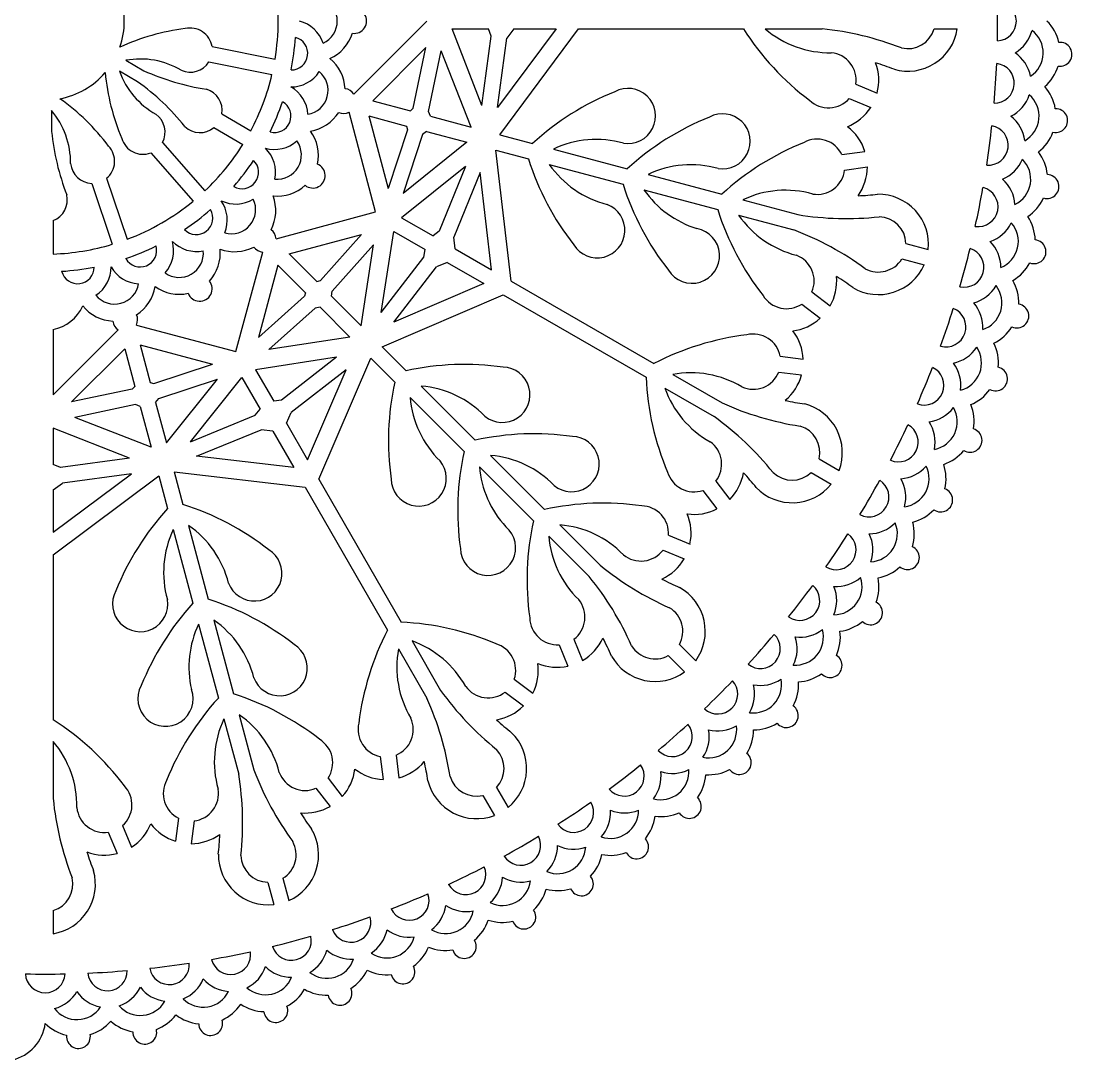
# Model space of a CAD drawing. Extents: x 39 to 332, y 42 to 187.
# Drawn here: x 258.4 to 331.8, y 42.2 to 114.7 of the extents above; entities that cross this region are included whole.
import ezdxf

# ---------------------------------------------------------------- set-up
doc = ezdxf.new("R2010")
doc.units = 0
doc.layers.get('0').update_dxf_attribs({"linetype": 'CONTINUOUS'})

msp = doc.modelspace()

# ---------------------------------------------------------------- linework, layer by layer
for p, q in [((281.65, 109.602), (286.73, 114.698)), ((288.511, 114.147), (291.047, 114.147)), ((290.59, 108.811), (288.511, 114.147)), ((291.243, 113.643), (291.047, 114.147)), ((295.766, 114.147), (291.683, 108.664)), ((291.839, 106.763), (297.337, 114.147)), ((292.821, 114.147), (292.336, 113.495)), ((292.821, 114.147), (295.766, 114.147)), ((297.337, 114.147), (308.856, 114.147)), ((310.368, 114.147), (314.346, 114.147)), ((322.173, 114.148), (323.784, 114.148)), ((290.59, 108.811), (291.243, 113.643)), ((291.683, 108.664), (292.336, 113.495)), ((271.744, 112.923), (276.144, 112.039)), ((282.969, 109.14), (286.671, 112.854)), ((285.786, 108.62), (286.671, 112.854)), ((286.865, 108.394), (287.75, 112.629)), ((289.826, 107.303), (287.75, 112.629)), ((265.725, 111.957), (266.983, 111.231)), ((271.527, 111.842), (275.927, 110.959)), ((266.545, 110.465), (265.284, 111.193)), ((316.704, 110.3), (318.182, 109.676)), ((282.969, 109.14), (285.601, 108.435)), ((285.601, 108.435), (285.786, 108.62)), ((316.244, 109.297), (317.737, 108.668)), ((260.536, 108.452), (260.536, 107)), ((272.428, 108.215), (274.451, 107.047)), ((283.162, 101.381), (281.311, 108.334)), ((282.683, 108.075), (285.316, 107.37)), ((282.683, 108.075), (284.033, 103.007)), ((286.995, 108.061), (286.865, 108.394)), ((286.995, 108.061), (289.826, 107.303)), ((271.876, 107.26), (273.9, 106.092)), ((285.316, 107.37), (285.383, 107.117)), ((285.383, 107.117), (284.033, 103.007)), ((286.431, 106.773), (285.08, 102.663)), ((286.71, 106.996), (286.431, 106.773)), ((286.71, 106.996), (289.541, 106.238)), ((291.839, 106.763), (294.118, 106.153)), ((268.285, 106.226), (271.25, 102.857)), ((289.541, 106.238), (285.08, 102.663)), ((291.553, 105.698), (293.832, 105.088)), ((292.624, 96.555), (291.553, 105.698)), ((295.578, 105.762), (300.728, 104.382)), ((267.458, 105.498), (270.422, 102.129)), ((315.729, 105.383), (317.334, 105.605)), ((289.448, 104.549), (284.98, 100.968)), ((289.448, 104.549), (287.598, 100.038)), ((295.292, 104.697), (300.442, 103.317)), ((315.913, 104.296), (317.503, 104.515)), ((264.382, 103.722), (265.817, 99.47)), ((290.468, 104.13), (288.618, 99.62)), ((291.263, 97.34), (290.468, 104.13)), ((302.188, 103.99), (307.338, 102.61)), ((263.337, 103.369), (264.772, 99.118)), ((301.903, 102.925), (307.052, 101.546)), ((308.798, 102.219), (312.64, 101.19)), ((276.215, 99.508), (283.162, 101.381)), ((260.646, 100.776), (260.646, 98.44)), ((284.98, 100.968), (287.175, 99.7)), ((308.513, 101.154), (312.359, 100.123)), ((277.125, 98.448), (282.189, 99.813)), ((279.305, 96.589), (282.189, 99.813)), ((283.561, 94.353), (284.428, 100.013)), ((284.428, 100.013), (286.624, 98.745)), ((287.598, 100.038), (287.175, 99.7)), ((280.127, 95.854), (283.01, 99.078)), ((282.145, 93.428), (283.01, 99.078)), ((288.712, 98.813), (288.618, 99.62)), ((320.2, 99.163), (321.756, 98.746)), ((273.413, 91.632), (275.286, 98.579)), ((277.125, 98.448), (279.052, 96.521)), ((286.542, 98.211), (286.624, 98.745)), ((288.712, 98.813), (291.263, 97.34)), ((276.346, 97.668), (274.98, 92.605)), ((276.346, 97.668), (278.273, 95.741)), ((283.561, 94.353), (286.542, 98.211)), ((288.161, 97.858), (287.415, 97.537)), ((288.161, 97.858), (290.712, 96.385)), ((319.915, 98.1), (321.471, 97.683)), ((284.434, 93.678), (287.415, 97.537)), ((279.052, 96.521), (279.305, 96.589)), ((290.712, 96.385), (284.434, 93.678)), ((292.624, 96.555), (302.599, 90.795)), ((278.205, 95.489), (274.98, 92.605)), ((278.273, 95.741), (278.205, 95.489)), ((280.073, 95.501), (280.127, 95.854)), ((280.073, 95.501), (282.145, 93.428)), ((283.618, 91.955), (292.072, 95.6)), ((292.072, 95.6), (302.048, 89.84)), ((313.637, 95.798), (314.904, 94.814)), ((279.293, 94.721), (278.94, 94.667)), ((279.293, 94.721), (281.366, 92.648)), ((312.933, 94.949), (314.213, 93.955)), ((278.94, 94.667), (275.715, 91.783)), ((266.46, 93.483), (273.413, 91.632)), ((260.646, 93.175), (260.646, 88.613)), ((260.646, 88.613), (265.191, 93.143)), ((281.366, 92.648), (275.715, 91.783)), ((265.653, 91.825), (261.939, 88.122)), ((265.653, 91.825), (266.359, 89.192)), ((266.718, 92.11), (267.424, 89.478)), ((266.718, 92.11), (271.786, 90.761)), ((283.618, 91.955), (285.287, 90.287)), ((280.441, 91.232), (274.78, 90.365)), ((280.441, 91.232), (276.583, 88.251)), ((279.194, 82.721), (282.839, 91.175)), ((282.839, 91.175), (284.507, 89.507)), ((311.422, 91.301), (313.03, 91.1)), ((267.677, 89.41), (271.786, 90.761)), ((274.78, 90.365), (276.048, 88.169)), ((281.115, 90.36), (277.257, 87.379)), ((278.408, 84.082), (281.115, 90.36)), ((268.021, 88.363), (272.13, 89.713)), ((268.556, 85.253), (272.13, 89.713)), ((270.245, 85.345), (273.826, 89.814)), ((273.826, 89.814), (275.093, 87.618)), ((303.909, 90.039), (307.358, 88.048)), ((311.319, 90.203), (312.911, 90.003)), ((266.174, 89.008), (261.939, 88.122)), ((266.359, 89.192), (266.174, 89.008)), ((267.424, 89.478), (267.677, 89.41)), ((286.356, 89.218), (290.126, 85.448)), ((303.357, 89.084), (306.802, 87.095)), ((267.797, 88.084), (268.021, 88.363)), ((267.797, 88.084), (268.556, 85.253)), ((276.583, 88.251), (276.048, 88.169)), ((285.576, 88.438), (289.346, 84.668)), ((266.399, 87.928), (262.165, 87.043)), ((266.732, 87.799), (266.399, 87.928)), ((266.732, 87.799), (267.491, 84.967)), ((274.755, 87.196), (275.093, 87.618)), ((276.935, 86.633), (277.257, 87.379)), ((267.491, 84.967), (262.165, 87.043)), ((270.245, 85.345), (274.755, 87.196)), ((276.935, 86.633), (278.408, 84.082)), ((260.646, 86.283), (260.646, 83.747)), ((265.982, 84.203), (260.646, 86.283)), ((270.663, 84.325), (275.174, 86.176)), ((275.981, 86.082), (275.174, 86.176)), ((275.981, 86.082), (277.453, 83.531)), ((261.151, 83.551), (260.646, 83.747)), ((265.982, 84.203), (261.151, 83.551)), ((277.453, 83.531), (270.663, 84.325)), ((291.195, 84.379), (294.964, 80.609)), ((314.13, 84.136), (315.527, 83.331)), ((260.646, 79.027), (266.13, 83.111)), ((260.646, 77.456), (268.03, 82.955)), ((266.13, 83.111), (261.298, 82.458)), ((268.03, 82.955), (268.641, 80.676)), ((269.095, 83.24), (269.706, 80.961)), ((269.095, 83.24), (278.239, 82.17)), ((290.415, 83.599), (294.185, 79.829)), ((313.581, 83.183), (314.976, 82.377)), ((260.646, 81.973), (261.298, 82.458)), ((279.194, 82.721), (284.953, 72.745)), ((306.921, 82.585), (307.889, 81.306)), ((260.646, 81.973), (260.646, 79.027)), ((278.239, 82.17), (283.998, 72.194)), ((306.021, 81.946), (307, 80.655)), ((270.097, 79.501), (271.477, 74.351)), ((296.033, 79.54), (298.846, 76.727)), ((269.032, 79.216), (270.412, 74.066)), ((295.254, 78.76), (298.07, 75.944)), ((303.618, 78.814), (305.119, 78.204)), ((260.646, 77.456), (260.646, 65.937)), ((303.234, 77.78), (304.72, 77.176)), ((271.868, 72.891), (273.248, 67.741)), ((270.803, 72.606), (272.183, 67.456)), ((285.709, 71.436), (287.7, 67.987)), ((297.013, 71.56), (297.619, 70.074)), ((304.38, 71.192), (305.519, 70.053)), ((284.754, 70.885), (286.743, 67.44)), ((295.979, 71.176), (296.591, 69.675)), ((303.601, 70.414), (304.741, 69.274)), ((292.847, 68.773), (294.139, 67.795)), ((292.209, 67.873), (293.487, 66.904)), ((273.639, 66.281), (274.669, 62.439)), ((272.574, 65.996), (273.605, 62.149)), ((260.646, 64.425), (260.646, 60.443)), ((283.492, 63.371), (283.694, 61.764)), ((284.59, 63.475), (284.789, 61.883)), ((279.845, 61.861), (280.839, 60.582)), ((278.995, 61.157), (279.98, 59.891)), ((291.61, 61.213), (292.416, 59.818)), ((290.658, 60.663), (291.463, 59.267)), ((269.41, 59.065), (269.19, 57.46)), ((270.498, 58.88), (270.279, 57.291)), ((264.494, 58.09), (265.116, 56.611)), ((265.496, 58.55), (266.126, 57.057)), ((275.631, 54.594), (276.047, 53.037)), ((276.693, 54.878), (277.111, 53.322)), ((260.645, 52.621), (260.646, 51.01))]:
    msp.add_line(p, q)
for centre, radius, start, end in [((260.095, 114.698), 16.268, 350.59308, 9.40692), ((260.095, 114.698), 5.521, 340.65633, 19.34367), ((278.801, 114.698), 1.689, 294.21711, 65.78289), ((326.521, 114.698), 1.385, 272.66439, 87.33561), ((260.095, 114.698), 66.505, 358.8083, 1.1917), ((281.672, 114.698), 0.865, 261.33222, 98.66778), ((277.276, 112.438), 2.332, 17.97748, 75.71506), ((327.813, 112.481), 3.147, 13.32514, 44.77634), ((271.699, 99.05), 15.227, 96.91609, 114.83035), ((270.223, 112.666), 1.543, 9.58731, 103.40107), ((278.801, 114.698), 2.87, 294.21711, 342.66444), ((324.902, 124.385), 19.033, 212.54131, 233.08391), ((314.885, 119.461), 6.974, 229.63576, 270.83791), ((312.229, 93.115), 21.139, 68.7917, 84.25103), ((320.324, 114.699), 3.503, 254.1814, 350.94154), ((320.324, 114.697), 1.928, 256.55406, 343.46416), ((326.521, 114.698), 2.566, 300.23418, 345.29046), ((327.813, 112.481), 1.966, 303.48768, 52.76232), ((277.276, 112.438), 1.151, 269.29508, 75.71506), ((260.095, 114.698), 17.502, 348.7603, 356.24985), ((330.959, 112.379), 0.833, 260.52493, 95.72507), ((314.794, 110.569), 1.928, 351.9785, 84.26889), ((326.379, 110.354), 2.566, 10.95954, 56.01582), ((266.729, 106.469), 5.579, 59.16209, 100.36424), ((270.223, 112.666), 1.543, 245.73111, 327.71504), ((278.164, 109.857), 2.87, 2.33556, 50.78289), ((314.794, 110.569), 3.503, 345.23865, 20.27089), ((312.229, 93.115), 19.564, 68.59309, 72.59471), ((326.379, 110.354), 1.385, 268.91439, 83.58561), ((260.095, 114.698), 66.505, 355.0583, 357.4417), ((327.813, 112.481), 3.147, 311.47366, 342.92486), ((260.095, 114.698), 5.521, 280.65633, 319.34367), ((279.449, 112.473), 15.227, 185.16965, 203.08391), ((270.539, 113.068), 5.579, 199.63576, 240.83791), ((273.929, 126.65), 16.911, 245.74897, 261.2083), ((260.095, 114.698), 16.268, 331.94191, 346.70926), ((277.269, 112.433), 2.332, 269.34942, 327.08699), ((278.161, 109.856), 1.689, 279.28158, 50.84737), ((256.666, 96.74), 16.911, 38.81036, 54.25388), ((276.104, 108.066), 2.332, 3.04196, 60.77954), ((327.523, 108.057), 3.147, 9.57514, 41.02634), ((270.905, 108.459), 1.543, 350.90093, 73.44594), ((280.936, 109.114), 0.865, 34.37561, 83.66778), ((306.966, 92.111), 19.033, 111.91609, 132.45869), ((300.779, 108.072), 1.928, 260.73111, 118.40107), ((326.379, 110.354), 2.566, 296.48418, 341.54046), ((327.523, 108.057), 1.966, 299.73768, 49.01232), ((252.346, 96.825), 15.227, 36.91609, 54.83035), ((276.104, 108.066), 1.151, 254.28494, 60.70492), ((260.095, 114.698), 17.502, 333.75015, 341.2397), ((314.794, 110.569), 1.928, 226.59893, 318.7395), ((314.794, 110.569), 3.503, 292.12148, 327.14644), ((256.285, 104.838), 5.579, 359.16209, 40.36424), ((266.92, 106.944), 1.543, 332.28496, 54.26889), ((278.164, 109.857), 2.87, 279.21711, 327.66444), ((280.936, 109.114), 0.865, 246.33222, 295.62439), ((313.576, 90.339), 19.033, 111.91609, 132.45869), ((307.389, 106.301), 1.928, 260.73111, 118.40107), ((325.953, 106.028), 2.566, 7.20954, 52.26582), ((330.656, 107.749), 0.833, 256.77493, 91.97507), ((270.905, 108.459), 1.543, 226.53212, 309.02865), ((313.999, 104.53), 3.503, 17.86983, 52.87852), ((325.953, 106.028), 1.385, 265.16439, 79.83561), ((260.095, 114.698), 66.505, 351.3083, 353.6917), ((277.362, 108.694), 16.911, 185.74897, 201.2083), ((266.92, 106.944), 1.543, 196.59893, 290.41269), ((276.295, 105.345), 2.87, 347.33556, 35.78289), ((298.565, 99.46), 6.974, 74.16209, 115.36424), ((313.999, 104.53), 1.928, 26.25853, 118.40107), ((327.523, 108.057), 3.147, 307.72366, 339.17486), ((263.399, 104.911), 1.543, 309.58731, 43.40107), ((260.095, 114.698), 16.268, 313.29074, 328.05809), ((276.104, 108.066), 2.332, 254.28494, 312.02252), ((273.844, 104.151), 2.332, 347.97748, 45.71506), ((276.295, 105.345), 1.689, 264.21711, 35.78289), ((320.186, 88.568), 19.033, 111.91609, 132.45869), ((273.844, 104.151), 1.151, 239.29508, 45.71506), ((260.095, 114.698), 17.502, 318.7603, 326.24985), ((311.981, 110.824), 19.033, 197.54131, 218.08391), ((325.953, 106.028), 2.566, 292.73418, 337.79046), ((326.945, 103.661), 1.966, 295.98768, 45.26232), ((326.945, 103.661), 3.147, 5.82514, 37.27634), ((263.399, 104.911), 1.543, 185.73111, 267.71504), ((278.781, 103.91), 0.865, 231.33222, 68.66778), ((301.031, 108.66), 6.974, 214.63576, 255.83791), ((305.175, 97.689), 6.974, 74.16209, 115.36424), ((313.999, 104.53), 1.928, 260.73111, 353.0215), ((313.999, 104.53), 3.503, 324.72911, 359.76135), ((325.245, 101.739), 2.566, 3.45954, 48.51582), ((330.05, 103.149), 0.833, 253.02493, 88.22507), ((276.295, 105.345), 2.87, 264.21711, 312.66444), ((318.591, 109.053), 19.033, 197.54131, 218.08391), ((307.641, 106.889), 6.974, 214.63576, 252.99483), ((311.785, 95.917), 6.974, 74.16209, 115.36424), ((325.245, 101.739), 1.385, 261.41439, 76.08561), ((260.095, 114.698), 66.505, 347.5583, 349.9417), ((260.096, 102.217), 1.543, 290.90093, 13.44594), ((260.095, 114.698), 16.268, 290.59308, 309.40692), ((273.399, 104.256), 2.332, 243.96624, 301.70381), ((270.474, 100.809), 2.332, 337.65878, 35.39636), ((273.1, 101.545), 1.689, 253.8984, 25.46419), ((273.322, 101.471), 2.87, 332.33556, 20.78289), ((316.039, 122.053), 19.564, 272.40529, 276.40691), ((318.272, 99.109), 3.503, 354.05846, 90.8186), ((326.945, 103.661), 3.147, 303.97366, 335.42486), ((270.643, 100.95), 1.151, 224.28494, 30.70492), ((260.095, 114.698), 17.502, 303.75015, 311.2397), ((298.642, 100.095), 1.928, 211.59893, 69.26889), ((325.201, 107.282), 19.033, 197.54131, 218.08391), ((314.251, 105.118), 6.974, 214.63576, 255.83791), ((316.039, 122.053), 21.139, 260.74897, 276.2083), ((318.272, 99.111), 1.928, 1.53584, 88.44594), ((325.245, 101.739), 2.566, 288.98418, 334.04046), ((326.08, 99.313), 1.966, 292.23768, 41.51232), ((326.08, 99.313), 3.147, 2.07514, 33.52634), ((275.352, 99.442), 0.865, 4.37561, 53.66778), ((305.252, 98.324), 1.928, 211.59893, 79.56385), ((304.872, 80.355), 21.139, 53.81036, 69.25388), ((260.095, 114.698), 16.268, 271.94191, 286.70926), ((266.728, 98.69), 2.332, 317.97748, 15.71506), ((270.643, 100.95), 2.332, 224.28494, 282.02252), ((324.258, 97.506), 2.566, 359.70954, 44.76582), ((329.145, 98.598), 0.833, 249.27493, 84.47507), ((266.728, 98.69), 1.151, 209.29508, 15.71506), ((260.095, 114.698), 17.502, 288.7603, 296.24985), ((269.448, 98.498), 1.689, 234.21711, 5.78289), ((269.448, 98.498), 2.87, 317.33556, 5.78289), ((273.322, 101.471), 2.87, 249.21711, 297.66444), ((275.352, 99.442), 0.865, 216.33222, 265.62439), ((311.862, 96.552), 1.928, 336.97725, 69.26889), ((324.258, 97.506), 1.385, 257.66439, 72.33561), ((260.095, 114.698), 66.505, 343.8083, 346.1917), ((318.272, 99.111), 3.503, 239.50439, 335.94154), ((318.272, 99.111), 1.928, 241.53212, 328.39555), ((326.08, 99.313), 3.147, 300.22366, 331.67486), ((262.356, 97.518), 1.151, 194.28494, 0.70492), ((260.095, 114.698), 17.502, 273.75015, 281.2397), ((262.362, 97.519), 2.332, 302.98763, 0.72521), ((266.728, 98.69), 2.332, 209.29508, 267.03266), ((311.862, 96.552), 3.503, 330.25503, 5.30405), ((304.872, 80.355), 19.564, 53.55121, 57.61437), ((264.94, 96.631), 1.689, 219.22725, 350.79304), ((264.937, 96.63), 2.87, 302.33556, 350.78289), ((269.448, 98.498), 2.87, 234.21711, 282.66444), ((270.883, 96.013), 0.865, 201.33222, 38.66778), ((324.258, 97.506), 2.566, 285.23418, 330.29046), ((324.932, 95.03), 1.966, 288.48768, 37.76232), ((324.932, 95.03), 3.147, 358.32514, 29.77634), ((311.862, 96.552), 1.928, 211.59893, 303.7395), ((260.095, 95.992), 2.87, 281.07262, 335.78289), ((264.937, 96.63), 2.87, 219.21711, 267.66444), ((322.996, 93.346), 2.566, 355.95954, 41.01582), ((327.944, 94.117), 0.833, 245.52493, 80.72507), ((265.68, 93.857), 0.865, 334.37561, 23.66778), ((311.862, 96.552), 3.503, 277.12148, 312.14644), ((322.996, 93.346), 1.385, 253.91439, 68.58561), ((260.095, 114.698), 66.505, 340.0583, 342.4417), ((265.68, 93.857), 0.865, 186.33222, 235.62439), ((324.932, 95.03), 3.147, 296.47366, 327.92486), ((311.376, 73.906), 19.033, 96.91609, 117.45869), ((309.531, 90.925), 1.928, 11.25853, 103.40107), ((309.531, 90.925), 3.503, 2.86983, 37.87852), ((322.996, 93.346), 2.566, 281.48418, 326.54046), ((323.507, 90.832), 1.966, 284.73768, 34.01232), ((323.507, 90.832), 3.147, 354.57514, 26.02634), ((289.393, 71.701), 19.033, 81.91609, 102.45869), ((292.016, 88.618), 1.928, 230.73111, 88.40107), ((321.465, 89.278), 1.385, 250.16439, 64.83561), ((260.095, 114.698), 66.505, 336.3083, 338.6917), ((321.465, 89.278), 2.566, 352.20954, 37.26582), ((326.453, 89.723), 0.833, 241.77493, 76.97507), ((321.063, 90.684), 19.033, 182.54131, 203.08391), ((305.163, 83.179), 6.974, 59.16209, 100.36424), ((309.531, 90.925), 1.928, 245.73111, 338.02275), ((309.531, 90.925), 3.503, 309.69595, 344.74497), ((303.092, 85.401), 19.033, 167.54131, 188.08391), ((285.792, 82.266), 6.974, 44.16209, 85.36424), ((309.926, 91.428), 6.974, 199.63576, 240.83791), ((323.507, 90.832), 3.147, 292.72366, 324.17486), ((292.527, 89.002), 6.974, 184.63576, 225.83791), ((316.041, 107.321), 19.564, 257.38563, 261.44879), ((316.041, 107.321), 21.139, 245.74612, 261.18964), ((312.255, 84.583), 3.503, 339.05846, 75.49561), ((321.465, 89.278), 2.566, 277.73418, 322.79046), ((321.81, 86.736), 1.966, 280.98768, 30.26232), ((321.81, 86.736), 3.147, 350.82514, 22.27634), ((294.452, 69.94), 21.139, 38.7917, 54.25103), ((319.671, 85.319), 2.566, 348.45954, 33.51582), ((294.232, 66.862), 19.033, 81.91609, 102.45869), ((312.255, 84.583), 1.928, 346.60445, 73.46788), ((319.671, 85.319), 1.385, 246.41439, 61.08561), ((260.095, 114.698), 66.505, 332.5583, 334.9417), ((324.677, 85.437), 0.833, 238.02493, 73.22507), ((296.854, 83.779), 1.928, 230.73111, 88.40107), ((305.401, 83.773), 1.928, 321.9785, 54.26889), ((307.931, 80.562), 19.033, 167.54131, 188.08391), ((321.81, 86.736), 3.147, 288.97366, 320.42486), ((286.176, 82.778), 1.928, 181.59893, 39.26889), ((290.631, 77.427), 6.974, 44.16209, 85.36424), ((319.849, 82.759), 3.147, 347.07514, 18.52634), ((297.366, 84.163), 6.974, 184.63576, 222.99483), ((305.401, 83.773), 1.928, 196.59893, 288.7395), ((305.401, 83.773), 3.503, 315.23865, 350.27089), ((294.452, 69.94), 19.564, 38.59309, 42.59471), ((312.255, 84.583), 1.928, 226.55406, 313.46416), ((319.671, 85.319), 2.566, 273.98418, 319.04046), ((319.849, 82.759), 1.966, 277.23768, 26.51232), ((312.256, 84.585), 3.503, 224.1814, 320.94154), ((317.622, 81.485), 1.385, 242.66439, 57.33561), ((260.095, 114.698), 66.505, 328.8083, 331.1917), ((317.622, 81.485), 2.566, 344.70954, 29.76582), ((322.625, 81.276), 0.833, 234.27493, 69.47507), ((263.969, 62.813), 19.033, 51.91609, 72.45869), ((299.071, 62.023), 19.033, 81.91609, 102.45869), ((301.693, 78.94), 1.928, 356.25853, 88.40107), ((282.683, 67.827), 19.033, 137.54131, 158.08391), ((305.401, 83.773), 3.503, 262.12148, 297.14644), ((301.693, 78.94), 3.503, 347.86983, 22.87852), ((319.849, 82.759), 3.147, 285.22366, 316.67486), ((266.133, 73.763), 6.974, 14.16209, 55.36424), ((291.015, 77.939), 1.928, 181.59893, 49.56385), ((312.77, 75.723), 19.033, 167.54131, 188.08391), ((295.47, 72.588), 6.974, 44.16209, 85.36424), ((317.622, 81.485), 2.566, 270.23418, 315.29046), ((317.632, 78.919), 1.966, 273.48768, 22.76232), ((317.632, 78.919), 3.147, 343.32514, 14.77634), ((275.334, 76.228), 6.974, 154.63576, 195.83791), ((302.205, 79.324), 6.974, 184.63576, 225.83791), ((315.326, 77.794), 1.385, 238.91439, 53.58561), ((260.095, 114.698), 66.505, 325.0583, 327.4417), ((315.326, 77.794), 2.566, 340.95954, 26.01582), ((274.699, 76.152), 1.928, 200.73111, 58.40107), ((320.305, 77.257), 0.833, 230.52493, 65.72507), ((301.693, 78.94), 1.928, 230.73111, 323.0215), ((301.693, 78.94), 3.503, 294.72911, 329.76135), ((312.221, 93.096), 21.139, 230.74897, 246.2083), ((317.632, 78.919), 3.147, 281.47366, 312.92486), ((281.701, 62.568), 21.139, 23.81036, 39.25388), ((312.221, 93.096), 19.564, 242.40529, 246.40691), ((315.169, 75.233), 1.966, 269.73768, 19.01232), ((315.326, 77.794), 2.566, 266.48418, 311.54046), ((315.169, 75.233), 3.147, 339.57514, 11.02634), ((266.721, 74.014), 1.928, 151.59893, 9.26889), ((302.683, 72.109), 3.503, 324.05846, 60.8186), ((312.795, 74.261), 1.385, 235.16439, 49.83561), ((260.095, 114.698), 66.505, 321.3083, 323.6917), ((312.795, 74.261), 2.566, 337.20954, 22.26582), ((265.74, 56.203), 19.033, 51.91609, 72.45869), ((295.853, 73.1), 1.928, 306.97725, 39.26889), ((317.727, 73.4), 0.833, 226.77493, 61.97507), ((284.454, 61.217), 19.033, 137.54131, 158.08391), ((302.684, 72.111), 1.928, 331.53584, 58.44594), ((267.904, 67.153), 6.974, 14.16209, 55.36424), ((284.109, 53.731), 19.033, 66.91609, 87.45869), ((295.853, 73.1), 1.928, 181.59893, 273.7395), ((315.169, 75.233), 3.147, 277.72366, 309.17486), ((277.105, 69.618), 6.974, 154.63576, 192.99483), ((300.888, 63.418), 19.033, 152.54131, 173.08391), ((312.47, 71.715), 1.966, 265.98768, 15.26232), ((312.795, 74.261), 2.566, 262.73418, 307.79046), ((312.47, 71.715), 3.147, 335.82514, 7.27634), ((283.366, 64.868), 6.974, 29.16209, 70.36424), ((291.021, 69.392), 1.928, 341.25853, 73.40107), ((295.853, 73.1), 3.503, 300.25503, 335.30405), ((281.701, 62.568), 19.564, 23.55121, 27.61437), ((310.037, 70.901), 1.385, 231.41439, 46.08561), ((260.095, 114.698), 66.505, 317.5583, 319.9417), ((310.037, 70.901), 2.566, 333.45954, 18.51582), ((276.47, 69.542), 1.928, 200.73111, 58.40107), ((291.615, 69.63), 6.974, 169.63576, 210.83791), ((302.684, 72.111), 1.928, 211.53212, 298.39555), ((291.021, 69.392), 3.503, 332.86983, 7.87852), ((295.853, 73.1), 3.503, 247.12148, 282.14644), ((302.684, 72.111), 3.503, 209.50439, 305.94154), ((314.903, 69.719), 0.833, 223.02493, 58.22507), ((312.47, 71.715), 3.147, 273.97366, 305.42486), ((268.492, 67.404), 1.928, 151.59893, 19.56385), ((291.021, 69.392), 1.928, 215.73111, 308.02275), ((307.065, 67.728), 1.385, 227.66439, 42.33561), ((260.095, 114.698), 66.505, 313.8083, 316.1917), ((309.547, 68.382), 1.966, 262.23768, 11.51232), ((307.065, 67.728), 2.566, 329.70954, 14.76582), ((310.037, 70.901), 2.566, 258.98418, 304.04046), ((309.547, 68.382), 3.147, 332.07514, 3.52634), ((267.511, 49.593), 19.033, 51.91609, 72.45869), ((304.857, 80.336), 21.139, 215.74612, 231.18964), ((286.225, 54.607), 19.033, 137.54131, 158.08391), ((267.47, 58.758), 21.139, 8.7917, 24.25103), ((291.021, 69.392), 3.503, 279.69595, 314.74497), ((311.844, 66.23), 0.833, 219.27493, 54.47507), ((269.676, 60.543), 6.974, 14.16209, 55.36424), ((283.869, 65.263), 1.928, 291.9785, 24.26889), ((250.408, 49.892), 19.033, 36.91609, 57.45869), ((278.876, 63.008), 6.974, 154.63576, 195.83791), ((283.869, 65.263), 1.928, 166.59893, 258.7395), ((304.857, 80.336), 19.564, 227.38563, 231.44879), ((303.893, 64.757), 1.385, 223.91439, 38.58561), ((260.095, 114.698), 66.505, 310.0583, 312.4417), ((306.412, 65.247), 1.966, 258.48768, 7.76232), ((307.065, 67.728), 2.566, 255.23418, 300.29046), ((309.547, 68.382), 3.147, 270.22366, 301.67486), ((290.209, 62.538), 3.503, 309.05846, 45.49561), ((303.893, 64.757), 2.566, 325.95954, 11.01582), ((306.412, 65.247), 3.147, 328.32514, 359.77634), ((255.333, 59.909), 6.974, 359.16209, 40.36424), ((278.241, 62.932), 1.928, 326.25853, 58.40107), ((290.209, 62.538), 1.928, 316.60445, 43.46788), ((308.563, 62.95), 0.833, 215.52493, 50.72507), ((294.437, 69.928), 21.139, 200.74897, 216.2083), ((278.241, 62.932), 3.503, 317.86983, 352.87852), ((283.869, 65.263), 3.503, 232.12148, 267.14644), ((283.869, 65.263), 3.503, 285.23865, 320.27089), ((267.47, 58.758), 19.564, 8.59309, 12.59471), ((300.533, 61.999), 1.385, 220.16439, 34.83561), ((260.095, 114.698), 66.505, 306.3083, 308.6917), ((303.078, 62.324), 1.966, 254.73768, 4.01232), ((303.893, 64.757), 2.566, 251.48418, 296.54046), ((306.412, 65.247), 3.147, 266.47366, 297.92486), ((270.264, 60.794), 1.928, 151.59893, 243.7395), ((252.741, 58.749), 21.139, 353.81036, 9.25388), ((278.241, 62.932), 1.928, 200.73111, 293.0215), ((290.211, 62.539), 3.503, 194.1814, 290.94154), ((290.209, 62.538), 1.928, 196.55406, 283.46416), ((300.533, 61.999), 2.566, 322.20954, 7.26582), ((303.078, 62.324), 3.147, 324.57514, 356.02634), ((264.225, 59.999), 1.928, 311.25853, 43.40107), ((270.264, 60.794), 1.928, 276.97725, 9.26889), ((281.679, 62.559), 21.139, 185.74612, 201.18964), ((297, 59.467), 1.385, 216.41439, 31.08561), ((260.095, 114.698), 66.505, 302.5583, 304.9417), ((305.075, 59.891), 0.833, 211.77493, 46.97507), ((264.225, 59.999), 1.928, 185.73111, 278.02275), ((278.241, 62.932), 3.503, 264.72911, 299.76135), ((299.561, 59.625), 1.966, 250.98768, 0.26232), ((297, 59.467), 2.566, 318.45954, 3.51582), ((300.533, 61.999), 2.566, 247.73418, 292.79046), ((303.078, 62.324), 3.147, 262.72366, 294.17486), ((294.437, 69.928), 19.564, 212.40529, 216.40691), ((299.561, 59.625), 3.147, 320.82514, 352.27634), ((264.225, 59.999), 3.503, 302.86983, 337.87852), ((270.264, 60.794), 3.503, 217.12148, 252.14644), ((275.683, 56.521), 3.503, 294.05846, 30.8186), ((270.264, 60.794), 3.503, 270.25503, 305.30405), ((252.741, 58.749), 19.564, 353.55121, 357.61437), ((275.685, 56.522), 1.928, 301.53584, 28.44594), ((293.308, 57.172), 1.385, 212.66439, 27.33561), ((260.095, 114.698), 66.505, 298.8083, 301.1917), ((301.394, 57.066), 0.833, 208.02493, 43.22507), ((264.225, 59.999), 3.503, 249.69595, 284.74497), ((281.679, 62.559), 19.564, 197.38563, 201.44879), ((275.685, 56.522), 3.503, 179.50439, 275.94154), ((293.308, 57.172), 2.566, 314.70954, 359.76582), ((295.874, 57.161), 1.966, 247.23768, 356.51232), ((297, 59.467), 2.566, 243.98418, 289.04046), ((295.874, 57.161), 3.147, 317.07514, 348.52634), ((299.561, 59.625), 3.147, 258.97366, 290.42486), ((275.685, 56.522), 1.928, 181.53212, 268.39555), ((260.094, 54.469), 3.503, 279.05846, 15.49561), ((289.475, 55.123), 1.385, 208.91439, 23.58561), ((260.095, 114.698), 66.505, 295.0583, 297.4417), ((260.094, 54.469), 1.928, 286.60445, 13.46788), ((289.475, 55.123), 2.566, 310.95954, 356.01582), ((292.034, 54.944), 1.966, 243.48768, 352.76232), ((293.308, 57.172), 2.566, 240.23418, 285.29046), ((297.536, 54.488), 0.833, 204.27493, 39.47507), ((285.515, 53.329), 1.385, 205.16439, 19.83561), ((260.095, 114.698), 66.505, 291.3083, 293.6917), ((292.034, 54.944), 3.147, 313.32514, 344.77634), ((295.874, 57.161), 3.147, 255.22366, 286.67486), ((285.515, 53.329), 2.566, 307.20954, 352.26582), ((289.475, 55.123), 2.566, 236.48418, 281.54046), ((281.447, 51.798), 1.385, 201.41439, 16.08561), ((260.095, 114.698), 66.505, 287.5583, 289.9417), ((288.058, 52.983), 1.966, 239.73768, 349.01232), ((293.518, 52.169), 0.833, 200.52493, 35.72507), ((288.058, 52.983), 3.147, 309.57514, 341.02634), ((292.034, 54.944), 3.147, 251.47366, 282.92486), ((277.288, 50.536), 1.385, 197.66439, 12.33561), ((260.095, 114.698), 66.505, 283.8083, 286.1917), ((281.447, 51.798), 2.566, 303.45954, 348.51582), ((283.962, 51.287), 1.966, 235.98768, 345.26232), ((285.515, 53.329), 2.566, 232.73418, 277.79046), ((283.962, 51.287), 3.147, 305.82514, 337.27634), ((288.058, 52.983), 3.147, 247.72366, 279.17486), ((289.357, 50.117), 0.833, 196.77493, 31.97507), ((273.054, 49.549), 1.385, 193.91439, 8.58561), ((260.095, 114.698), 66.505, 280.0583, 282.4417), ((277.288, 50.536), 2.566, 299.70954, 344.76582), ((279.763, 49.862), 1.966, 232.23768, 341.51232), ((281.447, 51.798), 2.566, 228.98418, 274.04046), ((264.44, 48.415), 1.385, 186.41439, 1.08561), ((260.095, 114.698), 66.505, 272.5583, 274.9417), ((268.766, 48.841), 1.385, 190.16439, 4.83561), ((260.095, 114.698), 66.505, 276.3083, 278.6917), ((273.054, 49.549), 2.566, 295.95954, 341.01582), ((277.288, 50.536), 2.566, 225.23418, 270.29046), ((279.763, 49.862), 3.147, 302.07514, 333.52634), ((283.962, 51.287), 3.147, 243.97366, 275.42486), ((285.07, 48.341), 0.833, 193.02493, 28.22507), ((260.095, 48.272), 1.385, 182.66439, 357.33561), ((260.095, 114.698), 66.505, 268.8083, 271.1917), ((268.766, 48.841), 2.566, 292.20954, 337.26582), ((273.054, 49.549), 2.566, 221.48418, 266.54046), ((275.481, 48.714), 1.966, 228.48768, 337.76232), ((260.095, 48.272), 2.566, 284.70954, 329.76582), ((264.44, 48.415), 2.566, 213.98418, 259.04046), ((264.44, 48.415), 2.566, 288.45954, 333.51582), ((268.766, 48.841), 2.566, 217.73418, 262.79046), ((271.132, 47.849), 1.966, 224.73768, 334.01232), ((275.481, 48.714), 3.147, 298.32514, 329.77634), ((279.763, 49.862), 3.147, 240.22366, 271.67486), ((280.677, 46.85), 0.833, 189.27493, 24.47507), ((266.736, 47.27), 1.966, 220.98768, 330.26232), ((262.312, 46.98), 1.966, 217.23768, 326.51232), ((271.132, 47.849), 3.147, 294.57514, 326.02634), ((275.481, 48.714), 3.147, 236.47366, 267.92486), ((276.195, 45.649), 0.833, 185.52493, 20.72507), ((262.312, 46.98), 3.147, 287.07514, 318.52634), ((266.736, 47.27), 3.147, 228.97366, 260.42486), ((266.736, 47.27), 3.147, 290.82514, 322.27634), ((271.132, 47.849), 3.147, 232.72366, 264.17486), ((271.645, 44.744), 0.833, 181.77493, 16.97507), ((257.09, 45.147), 3.032, 283.44697, 352.40488), ((262.312, 46.98), 3.147, 225.22366, 256.67486), ((267.045, 44.138), 0.833, 178.02493, 13.22507), ((262.415, 43.835), 0.833, 174.27493, 9.47507)]:
    msp.add_arc(centre, radius, start, end)

doc.saveas('drawing.dxf')
